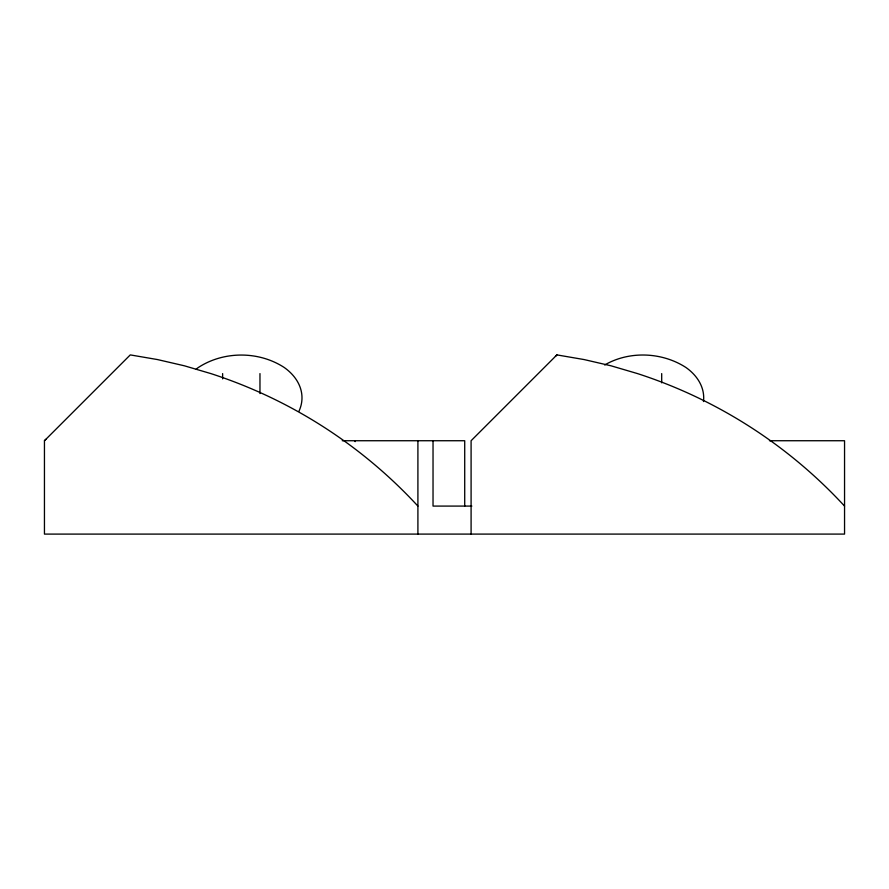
<?xml version="1.0" encoding="UTF-8"?>
<svg xmlns="http://www.w3.org/2000/svg" width="889" height="889" viewBox="0 0 889 889"><rect width="100%" height="100%" fill="white"/><g stroke="black" fill="none" stroke-linecap="round" stroke-linejoin="round"><path stroke-width="1.33" d="M769.452 440.733L844.55 440.733L844.55 534.089L44.45 534.1L44.45 440.733L130.272 354.9L157.486 359.567L184.379 365.801L210.871 373.591A485.227 485.227 0 0 1 417.908 506.085M44.45 440.733L45.917 439.266M844.55 506.085A485.227 485.227 0 0 0 637.513 373.591L611.021 365.801L584.129 359.567L556.914 354.9L471.092 440.733L471.092 534.1M555.447 356.367L556.914 354.9M604.676 364.99C629.323 350.644 662.083 352.033 685.93 367.479A60.685 42.916 0 0 1 703.477 401.55M342.243 440.733L464.714 440.733L464.714 506.085M471.848 506.085L433.032 506.085L433.032 440.733M661.694 373.591L661.694 382.848M417.908 440.733L417.908 534.089M259.966 373.591L259.966 393.56M222.628 373.591L222.628 378.881M298.915 411.307A60.685 42.916 0 0 0 284.213 367.479C258.81 350.922 223.784 350.911 198.391 367.468A60.685 42.916 0 0 0 196.213 369.091M355.244 440.733L355.156 441.633L355.122 440.733"/></g></svg>
